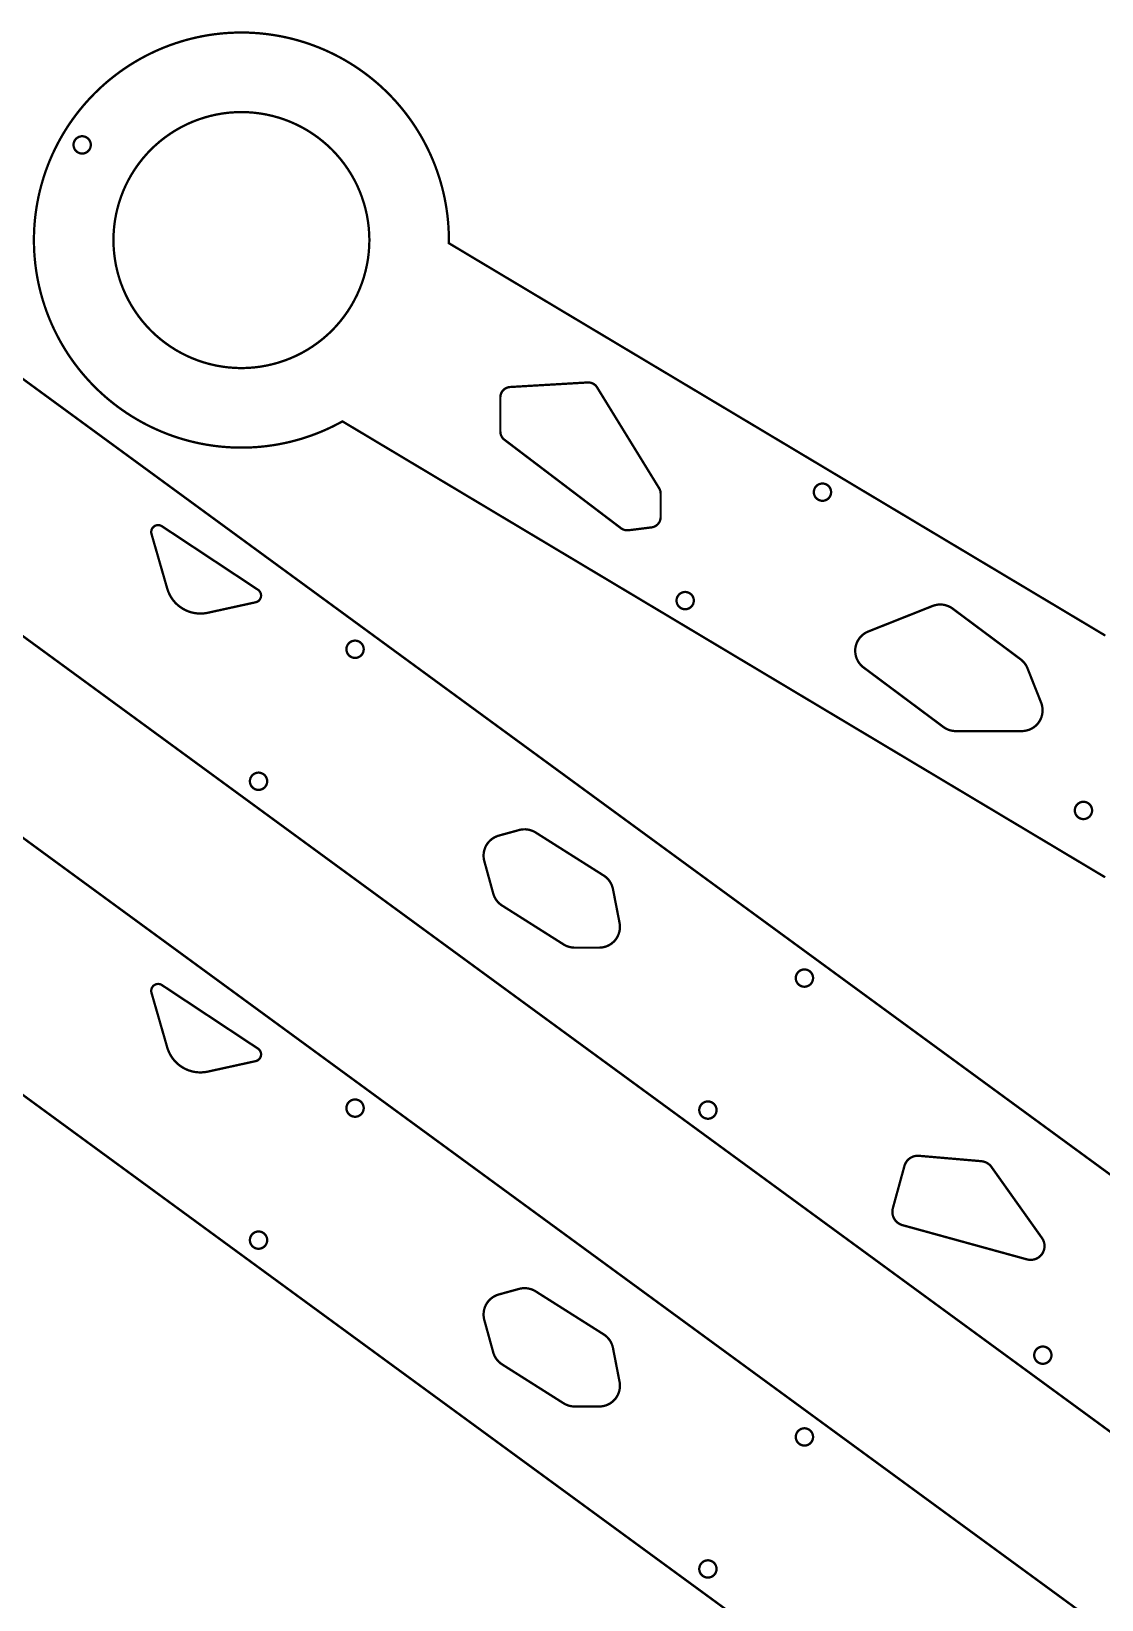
# Model space of a CAD drawing. Extents: x 0 to 521, y 0 to 371.
# Drawn here: x 84.2 to 239, y 144.2 to 370.8 of the extents above; entities that cross this region are included whole.
import ezdxf

# ---------------------------------------------------------------- set-up
doc = ezdxf.new("R2010")
doc.units = 0
doc.layers.get('0').update_dxf_attribs({"linetype": 'CONTINUOUS'})

msp = doc.modelspace()

# ---------------------------------------------------------------- linework, layer by layer
at = {"color": 0, "const_width": 0.3333}
for points in [[(239.46, 248.576), (129.197, 314.463), (129.016, 314.361), (128.466, 314.068), (127.727, 313.696), (126.981, 313.344), (126.226, 313.014), (125.465, 312.706), (124.697, 312.419), (123.923, 312.154), (123.143, 311.91), (122.358, 311.689), (121.568, 311.487), (120.774, 311.31), (119.976, 311.153), (119.174, 311.018), (118.37, 310.904), (117.563, 310.813), (116.754, 310.743), (115.944, 310.696), (115.132, 310.669), (114.32, 310.667), (113.507, 310.685), (112.695, 310.725), (111.883, 310.787), (111.073, 310.872), (110.264, 310.978), (109.458, 311.107), (108.653, 311.258), (107.852, 311.431), (107.054, 311.626), (106.26, 311.844), (105.47, 312.085), (104.686, 312.347), (104.1, 312.557), (103.906, 312.632), (103.712, 312.706), (103.134, 312.938), (102.374, 313.264), (101.625, 313.611), (100.887, 313.976), (100.162, 314.361), (99.4482, 314.765), (98.7475, 315.188), (98.0596, 315.629), (97.385, 316.088), (96.7239, 316.564), (96.0767, 317.057), (95.4435, 317.568), (94.8249, 318.094), (94.2211, 318.639), (93.6325, 319.197), (93.0593, 319.772), (92.5018, 320.362), (91.9603, 320.968), (91.4353, 321.588), (90.9271, 322.222), (90.4358, 322.871), (89.9619, 323.532), (89.5057, 324.207), (89.0674, 324.896), (88.6474, 325.596), (88.2461, 326.31), (87.8636, 327.035), (87.5006, 327.771), (87.1569, 328.519), (86.8333, 329.279), (86.5297, 330.049), (86.3149, 330.633), (86.2468, 330.829), (86.1789, 331.025), (85.9856, 331.617), (85.7468, 332.408), (85.5306, 333.206), (85.3367, 334.006), (85.1653, 334.81), (85.0162, 335.615), (84.8894, 336.424), (84.785, 337.233), (84.7028, 338.046), (84.6426, 338.858), (84.6047, 339.671), (84.5889, 340.485), (84.595, 341.297), (84.6231, 342.108), (84.6732, 342.919), (84.7451, 343.728), (84.839, 344.535), (84.9546, 345.339), (85.0919, 346.139), (85.251, 346.936), (85.4317, 347.729), (85.634, 348.517), (85.8579, 349.3), (86.1033, 350.079), (86.3703, 350.851), (86.6585, 351.617), (86.9682, 352.376), (87.2992, 353.128), (87.6515, 353.872), (88.025, 354.608), (88.4199, 355.335), (88.7293, 355.875), (88.8357, 356.053), (88.9421, 356.232), (89.2712, 356.76), (89.7249, 357.453), (90.196, 358.131), (90.6843, 358.793), (91.1896, 359.44), (91.7113, 360.072), (92.2492, 360.689), (92.8028, 361.29), (93.3717, 361.875), (93.9556, 362.443), (94.554, 362.996), (95.1667, 363.531), (95.7932, 364.047), (96.4331, 364.547), (97.0861, 365.031), (97.7519, 365.496), (98.43, 365.942), (99.12, 366.369), (99.8215, 366.779), (100.534, 367.169), (101.258, 367.54), (101.992, 367.893), (102.736, 368.225), (103.49, 368.537), (104.253, 368.829), (105.025, 369.1), (105.805, 369.351), (106.594, 369.581), (107.391, 369.789), (108.194, 369.976), (109.005, 370.142), (109.618, 370.251), (109.823, 370.285), (110.028, 370.317), (110.644, 370.404), (111.466, 370.503), (112.288, 370.576), (113.11, 370.629), (113.931, 370.658), (114.75, 370.665), (115.569, 370.65), (116.385, 370.611), (117.198, 370.551), (118.009, 370.469), (118.816, 370.365), (119.62, 370.24), (120.419, 370.093), (121.214, 369.925), (122.003, 369.735), (122.787, 369.524), (123.565, 369.29), (124.336, 369.037), (125.101, 368.763), (125.858, 368.468), (126.608, 368.153), (127.349, 367.817), (128.082, 367.46), (128.805, 367.083), (129.519, 366.686), (130.224, 366.269), (130.917, 365.832), (131.6, 365.376), (132.272, 364.9), (132.932, 364.404), (133.58, 363.889), (134.058, 363.49), (134.215, 363.354), (134.372, 363.219), (134.835, 362.803), (135.438, 362.236), (136.024, 361.654), (136.592, 361.058), (137.142, 360.449), (137.674, 359.825), (138.188, 359.188), (138.683, 358.539), (139.16, 357.876), (139.618, 357.203), (140.058, 356.518), (140.478, 355.821), (140.879, 355.115), (141.261, 354.397), (141.622, 353.671), (141.965, 352.935), (142.288, 352.189), (142.589, 351.435), (142.869, 350.674), (143.131, 349.903), (143.371, 349.126), (143.59, 348.342), (143.788, 347.551), (143.964, 346.756), (144.119, 345.953), (144.253, 345.146), (144.364, 344.333), (144.453, 343.517), (144.519, 342.696), (144.564, 341.872), (144.586, 341.044), (144.589, 340.422), (144.585, 340.215), (239.46, 283.524)], [(59.9889, 337.421), (288.561, 170.229)], [(270.424, 146.326), (42.2772, 313.208)], [(59.9889, 271.101), (288.561, 103.908)], [(270.424, 80.006), (42.2772, 246.888)]]:
    msp.add_lwpolyline(points, dxfattribs=at)
at = {"color": 0}
for points in [[(239.46, 248.576), (129.197, 314.463), (129.016, 314.361), (128.466, 314.068), (127.727, 313.696), (126.981, 313.344), (126.226, 313.014), (125.465, 312.706), (124.697, 312.419), (123.923, 312.154), (123.143, 311.91), (122.358, 311.689), (121.568, 311.487), (120.774, 311.31), (119.976, 311.153), (119.174, 311.018), (118.37, 310.904), (117.563, 310.813), (116.754, 310.743), (115.944, 310.696), (115.132, 310.669), (114.32, 310.667), (113.507, 310.685), (112.695, 310.725), (111.883, 310.787), (111.073, 310.872), (110.264, 310.978), (109.458, 311.107), (108.653, 311.258), (107.852, 311.431), (107.054, 311.626), (106.26, 311.844), (105.47, 312.085), (104.686, 312.347), (104.1, 312.557), (103.906, 312.632), (103.712, 312.706), (103.134, 312.938), (102.374, 313.264), (101.625, 313.611), (100.887, 313.976), (100.162, 314.361), (99.4482, 314.765), (98.7475, 315.188), (98.0596, 315.629), (97.385, 316.088), (96.7239, 316.564), (96.0767, 317.057), (95.4435, 317.568), (94.8249, 318.094), (94.2211, 318.639), (93.6325, 319.197), (93.0593, 319.772), (92.5018, 320.362), (91.9603, 320.968), (91.4353, 321.588), (90.9271, 322.222), (90.4358, 322.871), (89.9619, 323.532), (89.5057, 324.207), (89.0674, 324.896), (88.6474, 325.596), (88.2461, 326.31), (87.8636, 327.035), (87.5006, 327.771), (87.1569, 328.519), (86.8333, 329.279), (86.5297, 330.049), (86.3149, 330.633), (86.2468, 330.829), (86.1789, 331.025), (85.9856, 331.617), (85.7468, 332.408), (85.5306, 333.206), (85.3367, 334.006), (85.1653, 334.81), (85.0162, 335.615), (84.8894, 336.424), (84.785, 337.233), (84.7028, 338.046), (84.6426, 338.858), (84.6047, 339.671), (84.5889, 340.485), (84.595, 341.297), (84.6231, 342.108), (84.6732, 342.919), (84.7451, 343.728), (84.839, 344.535), (84.9546, 345.339), (85.0919, 346.139), (85.251, 346.936), (85.4317, 347.729), (85.634, 348.517), (85.8579, 349.3), (86.1033, 350.079), (86.3703, 350.851), (86.6585, 351.617), (86.9682, 352.376), (87.2992, 353.128), (87.6515, 353.872), (88.025, 354.608), (88.4199, 355.335), (88.7293, 355.875), (88.8357, 356.053), (88.9421, 356.232), (89.2712, 356.76), (89.7249, 357.453), (90.196, 358.131), (90.6843, 358.793), (91.1896, 359.44), (91.7113, 360.072), (92.2492, 360.689), (92.8028, 361.29), (93.3717, 361.875), (93.9556, 362.443), (94.554, 362.996), (95.1667, 363.531), (95.7932, 364.047), (96.4331, 364.547), (97.0861, 365.031), (97.7519, 365.496), (98.43, 365.942), (99.12, 366.369), (99.8215, 366.779), (100.534, 367.169), (101.258, 367.54), (101.992, 367.893), (102.736, 368.225), (103.49, 368.537), (104.253, 368.829), (105.025, 369.1), (105.805, 369.351), (106.594, 369.581), (107.391, 369.789), (108.194, 369.976), (109.005, 370.142), (109.618, 370.251), (109.823, 370.285), (110.028, 370.317), (110.644, 370.404), (111.466, 370.503), (112.288, 370.576), (113.11, 370.629), (113.931, 370.658), (114.75, 370.665), (115.569, 370.65), (116.385, 370.611), (117.198, 370.551), (118.009, 370.469), (118.816, 370.365), (119.62, 370.24), (120.419, 370.093), (121.214, 369.925), (122.003, 369.735), (122.787, 369.524), (123.565, 369.29), (124.336, 369.037), (125.101, 368.763), (125.858, 368.468), (126.608, 368.153), (127.349, 367.817), (128.082, 367.46), (128.805, 367.083), (129.519, 366.686), (130.224, 366.269), (130.917, 365.832), (131.6, 365.376), (132.272, 364.9), (132.932, 364.404), (133.58, 363.889), (134.058, 363.49), (134.215, 363.354), (134.372, 363.219), (134.835, 362.803), (135.438, 362.236), (136.024, 361.654), (136.592, 361.058), (137.142, 360.449), (137.674, 359.825), (138.188, 359.188), (138.683, 358.539), (139.16, 357.876), (139.618, 357.203), (140.058, 356.518), (140.478, 355.821), (140.879, 355.115), (141.261, 354.397), (141.622, 353.671), (141.965, 352.935), (142.288, 352.189), (142.589, 351.435), (142.869, 350.674), (143.131, 349.903), (143.371, 349.126), (143.59, 348.342), (143.788, 347.551), (143.964, 346.756), (144.119, 345.953), (144.253, 345.146), (144.364, 344.333), (144.453, 343.517), (144.519, 342.696), (144.564, 341.872), (144.586, 341.044), (144.589, 340.422), (144.585, 340.215), (239.46, 283.524)], [(59.9889, 337.421), (288.561, 170.229)], [(270.424, 146.326), (42.2772, 313.208)], [(59.9889, 271.101), (288.561, 103.908)], [(270.424, 80.006), (42.2772, 246.888)]]:
    msp.add_lwpolyline(points, dxfattribs=at)
at = {"color": 0, "const_width": 0.3333}
for points in [[(114.588, 359.165), (114.818, 359.165), (115.506, 359.143), (116.417, 359.075), (117.32, 358.963), (118.215, 358.807), (119.098, 358.607), (119.969, 358.365), (120.826, 358.082), (121.668, 357.757), (122.493, 357.392), (123.3, 356.986), (124.087, 356.54), (124.852, 356.057), (125.595, 355.535), (126.313, 354.975), (127.005, 354.379), (127.508, 353.908), (127.67, 353.747), (127.832, 353.585), (128.303, 353.082), (128.899, 352.39), (129.458, 351.672), (129.98, 350.929), (130.464, 350.164), (130.909, 349.376), (131.315, 348.569), (131.68, 347.744), (132.005, 346.903), (132.289, 346.046), (132.531, 345.175), (132.73, 344.292), (132.886, 343.397), (132.998, 342.493), (133.066, 341.582), (133.088, 340.894), (133.088, 340.665), (133.088, 340.436), (133.066, 339.747), (132.998, 338.836), (132.886, 337.933), (132.73, 337.039), (132.531, 336.156), (132.289, 335.285), (132.005, 334.428), (131.68, 333.586), (131.315, 332.761), (130.909, 331.954), (130.464, 331.167), (129.98, 330.401), (129.458, 329.658), (128.899, 328.94), (128.303, 328.249), (127.832, 327.746), (127.67, 327.583), (127.508, 327.421), (127.005, 326.951), (126.313, 326.354), (125.595, 325.796), (124.852, 325.274), (124.087, 324.789), (123.3, 324.344), (122.493, 323.939), (121.668, 323.574), (120.826, 323.249), (119.969, 322.965), (119.098, 322.724), (118.215, 322.524), (117.32, 322.368), (116.417, 322.256), (115.506, 322.188), (114.818, 322.165), (114.588, 322.165), (114.359, 322.165), (113.671, 322.188), (112.76, 322.256), (111.857, 322.368), (110.962, 322.524), (110.079, 322.724), (109.208, 322.965), (108.351, 323.249), (107.509, 323.574), (106.684, 323.939), (105.877, 324.344), (105.09, 324.789), (104.325, 325.274), (103.582, 325.796), (102.864, 326.354), (102.172, 326.951), (101.669, 327.421), (101.507, 327.583), (101.345, 327.746), (100.874, 328.249), (100.278, 328.94), (99.7186, 329.658), (99.1967, 330.401), (98.7128, 331.167), (98.2679, 331.954), (97.8622, 332.761), (97.4967, 333.586), (97.1717, 334.428), (96.8881, 335.285), (96.6464, 336.156), (96.4472, 337.039), (96.2911, 337.933), (96.1789, 338.836), (96.1111, 339.747), (96.0885, 340.436), (96.0885, 340.665), (96.0885, 340.894), (96.1111, 341.582), (96.1789, 342.493), (96.2911, 343.397), (96.4472, 344.292), (96.6464, 345.175), (96.8881, 346.046), (97.1717, 346.903), (97.4967, 347.744), (97.8622, 348.569), (98.2679, 349.376), (98.7128, 350.164), (99.1967, 350.929), (99.7186, 351.672), (100.278, 352.39), (100.874, 353.082), (101.345, 353.585), (101.507, 353.747), (101.669, 353.908), (102.172, 354.379), (102.864, 354.975), (103.582, 355.535), (104.325, 356.057), (105.09, 356.54), (105.877, 356.986), (106.684, 357.392), (107.509, 357.757), (108.351, 358.082), (109.208, 358.365), (110.079, 358.607), (110.962, 358.807), (111.857, 358.963), (112.76, 359.075), (113.671, 359.143), (114.359, 359.165), (114.588, 359.165)], [(91.5656, 355.672), (91.6285, 355.672), (91.8175, 355.647), (92.0521, 355.574), (92.2644, 355.458), (92.4494, 355.306), (92.6019, 355.121), (92.7172, 354.908), (92.7901, 354.674), (92.8156, 354.485), (92.8156, 354.422), (92.8156, 354.36), (92.7901, 354.171), (92.7172, 353.936), (92.6019, 353.724), (92.4494, 353.539), (92.2644, 353.386), (92.0521, 353.271), (91.8175, 353.197), (91.6285, 353.172), (91.5656, 353.172), (91.5025, 353.172), (91.3136, 353.197), (91.0789, 353.271), (90.8665, 353.386), (90.6815, 353.539), (90.529, 353.724), (90.4138, 353.936), (90.3408, 354.171), (90.3154, 354.36), (90.3154, 354.422), (90.3154, 354.485), (90.3408, 354.674), (90.4138, 354.908), (90.529, 355.121), (90.6815, 355.306), (90.8665, 355.458), (91.0789, 355.574), (91.3136, 355.647), (91.5025, 355.672), (91.5656, 355.672)], [(175.21, 304.017), (175.21, 304.068), (175.196, 304.224), (175.153, 304.425), (175.083, 304.619), (175.014, 304.76), (174.987, 304.803), (166.015, 319.375), (165.987, 319.418), (165.896, 319.542), (165.757, 319.689), (165.601, 319.815), (165.431, 319.918), (165.247, 319.999), (165.054, 320.054), (164.854, 320.083), (164.7, 320.089), (164.65, 320.086), (153.442, 319.428), (153.406, 319.426), (153.296, 319.412), (153.153, 319.383), (153.017, 319.34), (152.886, 319.286), (152.763, 319.219), (152.646, 319.143), (152.538, 319.056), (152.439, 318.96), (152.347, 318.854), (152.268, 318.742), (152.197, 318.621), (152.139, 318.493), (152.092, 318.36), (152.058, 318.221), (152.036, 318.078), (152.029, 317.967), (152.029, 317.931), (152.029, 312.999), (152.029, 312.956), (152.04, 312.825), (152.069, 312.654), (152.119, 312.49), (152.186, 312.332), (152.271, 312.183), (152.372, 312.044), (152.49, 311.918), (152.587, 311.831), (152.624, 311.804), (169.472, 299.018), (169.531, 298.975), (169.721, 298.867), (169.99, 298.765), (170.274, 298.717), (170.493, 298.717), (170.565, 298.725), (173.896, 299.14), (173.964, 299.149), (174.168, 299.2), (174.418, 299.306), (174.642, 299.453), (174.835, 299.636), (174.992, 299.85), (175.11, 300.09), (175.183, 300.351), (175.21, 300.56), (175.21, 300.629), (175.21, 304.017)], [(198.606, 305.482), (198.668, 305.482), (198.857, 305.456), (199.092, 305.383), (199.304, 305.268), (199.489, 305.115), (199.642, 304.931), (199.757, 304.718), (199.829, 304.483), (199.856, 304.294), (199.856, 304.232), (199.856, 304.168), (199.829, 303.979), (199.757, 303.744), (199.642, 303.532), (199.489, 303.347), (199.304, 303.194), (199.092, 303.079), (198.857, 303.007), (198.668, 302.982), (198.606, 302.982), (198.542, 302.982), (198.353, 303.007), (198.118, 303.079), (197.907, 303.194), (197.721, 303.347), (197.568, 303.532), (197.453, 303.744), (197.381, 303.979), (197.356, 304.168), (197.356, 304.232), (197.356, 304.294), (197.381, 304.483), (197.453, 304.718), (197.568, 304.931), (197.721, 305.115), (197.907, 305.268), (198.118, 305.383), (198.353, 305.456), (198.542, 305.482), (198.606, 305.482)], [(103.863, 290.299), (103.896, 290.182), (104.02, 289.836), (104.219, 289.399), (104.455, 288.987), (104.726, 288.604), (105.03, 288.251), (105.363, 287.929), (105.723, 287.642), (106.108, 287.388), (106.514, 287.169), (106.939, 286.99), (107.381, 286.85), (107.836, 286.751), (108.301, 286.696), (108.775, 286.683), (109.255, 286.717), (109.618, 286.772), (109.737, 286.799), (116.646, 288.313), (116.683, 288.321), (116.789, 288.356), (116.922, 288.417), (117.043, 288.497), (117.15, 288.593), (117.243, 288.704), (117.319, 288.828), (117.377, 288.963), (117.409, 289.069), (117.415, 289.106), (117.422, 289.143), (117.432, 289.254), (117.426, 289.4), (117.4, 289.543), (117.353, 289.679), (117.287, 289.808), (117.203, 289.926), (117.102, 290.032), (117.015, 290.103), (116.984, 290.124), (103.101, 299.304), (103.069, 299.325), (102.965, 299.379), (102.822, 299.432), (102.674, 299.463), (102.525, 299.469), (102.375, 299.454), (102.229, 299.418), (102.089, 299.358), (101.988, 299.299), (101.957, 299.276), (101.926, 299.253), (101.84, 299.175), (101.741, 299.058), (101.662, 298.931), (101.603, 298.793), (101.565, 298.647), (101.55, 298.497), (101.557, 298.346), (101.578, 298.231), (101.588, 298.193), (103.863, 290.299)], [(178.753, 289.804), (178.817, 289.804), (179.006, 289.779), (179.24, 289.707), (179.453, 289.592), (179.638, 289.439), (179.79, 289.254), (179.906, 289.042), (179.978, 288.807), (180.003, 288.618), (180.003, 288.554), (180.003, 288.492), (179.978, 288.303), (179.906, 288.068), (179.79, 287.856), (179.638, 287.671), (179.453, 287.518), (179.24, 287.403), (179.006, 287.331), (178.817, 287.304), (178.753, 287.304), (178.69, 287.304), (178.501, 287.331), (178.267, 287.403), (178.054, 287.518), (177.869, 287.671), (177.717, 287.856), (177.601, 288.068), (177.529, 288.303), (177.503, 288.492), (177.503, 288.554), (177.503, 288.618), (177.529, 288.807), (177.601, 289.042), (177.717, 289.254), (177.869, 289.439), (178.054, 289.592), (178.267, 289.707), (178.501, 289.779), (178.69, 289.804), (178.753, 289.804)], [(217.429, 287.397), (217.351, 287.456), (217.104, 287.608), (216.76, 287.774), (216.4, 287.893), (216.029, 287.967), (215.651, 287.992), (215.272, 287.971), (214.897, 287.9), (214.618, 287.817), (214.529, 287.781), (205.231, 284.09), (205.136, 284.053), (204.865, 283.917), (204.532, 283.699), (204.232, 283.44), (203.971, 283.146), (203.75, 282.821), (203.572, 282.468), (203.442, 282.09), (203.375, 281.794), (203.362, 281.694), (203.349, 281.594), (203.336, 281.292), (203.364, 280.894), (203.443, 280.507), (203.572, 280.135), (203.749, 279.783), (203.971, 279.457), (204.236, 279.16), (204.462, 278.957), (204.543, 278.897), (216.086, 270.292), (216.135, 270.256), (216.285, 270.156), (216.494, 270.036), (216.711, 269.935), (216.935, 269.85), (217.164, 269.783), (217.399, 269.736), (217.638, 269.707), (217.818, 269.697), (217.879, 269.697), (227.432, 269.697), (227.524, 269.697), (227.801, 269.721), (228.16, 269.787), (228.507, 269.897), (228.836, 270.046), (229.144, 270.235), (229.431, 270.46), (229.688, 270.719), (229.861, 270.936), (229.914, 271.013), (229.965, 271.089), (230.103, 271.331), (230.249, 271.665), (230.353, 272.014), (230.414, 272.369), (230.432, 272.732), (230.406, 273.093), (230.335, 273.453), (230.254, 273.718), (230.221, 273.804), (228.247, 278.776), (228.208, 278.872), (228.068, 279.15), (227.839, 279.494), (227.567, 279.804), (227.335, 280.013), (227.251, 280.075), (217.429, 287.397)], [(131.023, 280.272), (130.96, 280.272), (130.771, 280.297), (130.537, 280.371), (130.324, 280.486), (130.139, 280.639), (129.987, 280.824), (129.871, 281.036), (129.798, 281.271), (129.773, 281.46), (129.773, 281.522), (129.773, 281.586), (129.798, 281.775), (129.871, 282.008), (129.987, 282.221), (130.139, 282.407), (130.324, 282.558), (130.537, 282.674), (130.771, 282.747), (130.96, 282.772), (131.023, 282.772), (131.086, 282.772), (131.275, 282.747), (131.51, 282.674), (131.722, 282.558), (131.907, 282.407), (132.06, 282.221), (132.175, 282.008), (132.248, 281.775), (132.273, 281.586), (132.273, 281.522), (132.273, 281.46), (132.248, 281.271), (132.175, 281.036), (132.06, 280.824), (131.907, 280.639), (131.722, 280.486), (131.51, 280.371), (131.275, 280.297), (131.086, 280.272), (131.023, 280.272)], [(117.066, 261.192), (117.003, 261.192), (116.814, 261.218), (116.58, 261.29), (116.368, 261.406), (116.182, 261.558), (116.03, 261.743), (115.915, 261.956), (115.842, 262.19), (115.816, 262.379), (115.816, 262.442), (115.816, 262.506), (115.842, 262.694), (115.915, 262.929), (116.03, 263.14), (116.182, 263.326), (116.368, 263.479), (116.58, 263.594), (116.814, 263.667), (117.003, 263.692), (117.066, 263.692), (117.129, 263.692), (117.318, 263.667), (117.553, 263.594), (117.765, 263.479), (117.95, 263.326), (118.103, 263.14), (118.218, 262.929), (118.291, 262.694), (118.316, 262.506), (118.316, 262.442), (118.316, 262.379), (118.291, 262.19), (118.218, 261.956), (118.103, 261.743), (117.95, 261.558), (117.765, 261.406), (117.553, 261.29), (117.318, 261.218), (117.129, 261.192), (117.066, 261.192)], [(236.34, 259.478), (236.403, 259.478), (236.592, 259.453), (236.826, 259.379), (237.039, 259.264), (237.224, 259.112), (237.376, 258.926), (237.492, 258.714), (237.564, 258.481), (237.59, 258.29), (237.59, 258.228), (237.59, 258.165), (237.564, 257.976), (237.492, 257.742), (237.376, 257.529), (237.224, 257.344), (237.039, 257.192), (236.826, 257.076), (236.592, 257.003), (236.403, 256.978), (236.34, 256.978), (236.276, 256.978), (236.088, 257.003), (235.853, 257.076), (235.642, 257.192), (235.456, 257.344), (235.303, 257.529), (235.188, 257.742), (235.115, 257.976), (235.09, 258.165), (235.09, 258.228), (235.09, 258.29), (235.115, 258.481), (235.188, 258.714), (235.303, 258.926), (235.456, 259.112), (235.642, 259.264), (235.853, 259.379), (236.088, 259.453), (236.276, 259.478), (236.34, 259.478)], [(151.807, 254.588), (151.736, 254.568), (151.525, 254.494), (151.256, 254.375), (151, 254.231), (150.761, 254.063), (150.539, 253.871), (150.336, 253.66), (150.154, 253.428), (150.032, 253.242), (149.994, 253.176), (149.958, 253.112), (149.861, 252.911), (149.756, 252.638), (149.676, 252.354), (149.626, 252.065), (149.604, 251.774), (149.611, 251.481), (149.646, 251.188), (149.692, 250.969), (149.711, 250.899), (151, 246.217), (151.018, 246.15), (151.086, 245.953), (151.196, 245.697), (151.328, 245.456), (151.482, 245.228), (151.656, 245.014), (151.849, 244.817), (152.061, 244.638), (152.231, 244.515), (152.289, 244.478), (161.176, 238.86), (161.267, 238.803), (161.55, 238.658), (161.946, 238.514), (162.357, 238.425), (162.675, 238.394), (162.781, 238.394), (166.321, 238.394), (166.404, 238.394), (166.654, 238.414), (166.981, 238.468), (167.297, 238.558), (167.601, 238.682), (167.89, 238.838), (168.16, 239.025), (168.41, 239.242), (168.583, 239.424), (168.636, 239.487), (168.689, 239.551), (168.835, 239.757), (168.999, 240.043), (169.131, 240.344), (169.229, 240.658), (169.292, 240.979), (169.319, 241.307), (169.311, 241.639), (169.282, 241.888), (169.265, 241.969), (168.313, 246.858), (168.297, 246.933), (168.237, 247.157), (168.133, 247.444), (168.003, 247.718), (167.844, 247.978), (167.66, 248.219), (167.453, 248.442), (167.222, 248.642), (167.036, 248.779), (166.971, 248.819), (157.136, 255.037), (157.069, 255.079), (156.861, 255.192), (156.574, 255.315), (156.278, 255.407), (155.974, 255.468), (155.665, 255.499), (155.354, 255.496), (155.044, 255.461), (154.813, 255.414), (154.736, 255.393), (151.807, 254.588)], [(195.997, 232.747), (195.933, 232.747), (195.744, 232.772), (195.51, 232.844), (195.297, 232.96), (195.112, 233.112), (194.96, 233.297), (194.844, 233.51), (194.772, 233.744), (194.747, 233.933), (194.747, 233.997), (194.747, 234.06), (194.772, 234.249), (194.844, 234.483), (194.96, 234.696), (195.112, 234.881), (195.297, 235.033), (195.51, 235.149), (195.744, 235.221), (195.933, 235.247), (195.997, 235.247), (196.06, 235.247), (196.249, 235.221), (196.483, 235.149), (196.696, 235.033), (196.881, 234.881), (197.033, 234.696), (197.149, 234.483), (197.221, 234.249), (197.247, 234.06), (197.247, 233.997), (197.247, 233.933), (197.221, 233.744), (197.149, 233.51), (197.033, 233.297), (196.881, 233.112), (196.696, 232.96), (196.483, 232.844), (196.249, 232.772), (196.06, 232.747), (195.997, 232.747)], [(103.863, 223.978), (103.896, 223.861), (104.02, 223.515), (104.219, 223.078), (104.455, 222.667), (104.726, 222.283), (105.03, 221.931), (105.363, 221.608), (105.723, 221.321), (106.108, 221.067), (106.514, 220.85), (106.939, 220.669), (107.381, 220.529), (107.836, 220.431), (108.301, 220.375), (108.775, 220.362), (109.255, 220.397), (109.618, 220.451), (109.737, 220.478), (116.646, 221.992), (116.683, 222), (116.789, 222.035), (116.922, 222.096), (117.043, 222.176), (117.15, 222.272), (117.243, 222.383), (117.319, 222.507), (117.377, 222.642), (117.409, 222.749), (117.415, 222.785), (117.422, 222.822), (117.432, 222.933), (117.426, 223.079), (117.4, 223.222), (117.353, 223.36), (117.287, 223.487), (117.203, 223.606), (117.102, 223.711), (117.015, 223.782), (116.984, 223.803), (103.101, 232.983), (103.069, 233.004), (102.965, 233.058), (102.822, 233.111), (102.674, 233.142), (102.525, 233.149), (102.375, 233.135), (102.229, 233.097), (102.089, 233.037), (101.988, 232.978), (101.957, 232.956), (101.926, 232.932), (101.84, 232.854), (101.741, 232.737), (101.662, 232.61), (101.603, 232.472), (101.565, 232.326), (101.55, 232.176), (101.557, 232.025), (101.578, 231.91), (101.588, 231.872), (103.863, 223.978)], [(131.023, 213.951), (130.96, 213.951), (130.771, 213.978), (130.537, 214.05), (130.324, 214.165), (130.139, 214.318), (129.987, 214.503), (129.871, 214.715), (129.798, 214.95), (129.773, 215.139), (129.773, 215.201), (129.773, 215.265), (129.798, 215.454), (129.871, 215.689), (129.987, 215.901), (130.139, 216.086), (130.324, 216.239), (130.537, 216.354), (130.771, 216.426), (130.96, 216.451), (131.023, 216.451), (131.086, 216.451), (131.275, 216.426), (131.51, 216.354), (131.722, 216.239), (131.907, 216.086), (132.06, 215.901), (132.175, 215.689), (132.248, 215.454), (132.273, 215.265), (132.273, 215.201), (132.273, 215.139), (132.248, 214.95), (132.175, 214.715), (132.06, 214.503), (131.907, 214.318), (131.722, 214.165), (131.51, 214.05), (131.275, 213.978), (131.086, 213.951), (131.023, 213.951)], [(182.04, 213.667), (181.976, 213.667), (181.788, 213.692), (181.553, 213.764), (181.342, 213.879), (181.156, 214.032), (181.003, 214.217), (180.888, 214.429), (180.815, 214.664), (180.79, 214.853), (180.79, 214.917), (180.79, 214.979), (180.815, 215.168), (180.888, 215.403), (181.003, 215.615), (181.156, 215.8), (181.342, 215.953), (181.553, 216.068), (181.788, 216.14), (181.976, 216.167), (182.04, 216.167), (182.103, 216.167), (182.292, 216.14), (182.526, 216.068), (182.739, 215.953), (182.924, 215.8), (183.076, 215.615), (183.192, 215.403), (183.264, 215.168), (183.29, 214.979), (183.29, 214.917), (183.29, 214.853), (183.264, 214.664), (183.192, 214.429), (183.076, 214.217), (182.924, 214.032), (182.739, 213.879), (182.526, 213.764), (182.292, 213.692), (182.103, 213.667), (182.04, 213.667)], [(223.04, 206.697), (223.008, 206.742), (222.904, 206.868), (222.751, 207.022), (222.583, 207.158), (222.403, 207.275), (222.211, 207.371), (222.01, 207.446), (221.799, 207.5), (221.636, 207.526), (221.582, 207.531), (212.558, 208.308), (212.514, 208.311), (212.379, 208.315), (212.203, 208.307), (212.031, 208.283), (211.861, 208.244), (211.697, 208.193), (211.539, 208.126), (211.388, 208.047), (211.244, 207.957), (211.108, 207.853), (210.982, 207.739), (210.865, 207.614), (210.76, 207.478), (210.665, 207.333), (210.583, 207.179), (210.514, 207.015), (210.471, 206.889), (210.458, 206.846), (208.782, 200.743), (208.768, 200.693), (208.737, 200.543), (208.714, 200.343), (208.711, 200.146), (208.726, 199.95), (208.761, 199.76), (208.815, 199.574), (208.885, 199.394), (208.972, 199.224), (209.075, 199.061), (209.193, 198.91), (209.325, 198.769), (209.471, 198.642), (209.631, 198.529), (209.803, 198.431), (209.986, 198.349), (210.131, 198.297), (210.181, 198.285), (228.183, 193.336), (228.26, 193.315), (228.492, 193.278), (228.799, 193.267), (229.1, 193.303), (229.392, 193.383), (229.668, 193.507), (229.924, 193.672), (230.154, 193.876), (230.308, 194.054), (230.353, 194.118), (230.397, 194.182), (230.511, 194.389), (230.625, 194.674), (230.692, 194.971), (230.714, 195.272), (230.69, 195.574), (230.621, 195.871), (230.504, 196.156), (230.389, 196.36), (230.344, 196.424), (223.04, 206.697)], [(117.066, 194.871), (117.003, 194.871), (116.814, 194.897), (116.58, 194.969), (116.368, 195.085), (116.182, 195.237), (116.03, 195.422), (115.915, 195.635), (115.842, 195.869), (115.816, 196.058), (115.816, 196.121), (115.816, 196.185), (115.842, 196.374), (115.915, 196.608), (116.03, 196.821), (116.182, 197.006), (116.368, 197.158), (116.58, 197.274), (116.814, 197.346), (117.003, 197.371), (117.066, 197.371), (117.129, 197.371), (117.318, 197.346), (117.553, 197.274), (117.765, 197.158), (117.95, 197.006), (118.103, 196.821), (118.218, 196.608), (118.291, 196.374), (118.316, 196.185), (118.316, 196.121), (118.316, 196.058), (118.291, 195.869), (118.218, 195.635), (118.103, 195.422), (117.95, 195.237), (117.765, 195.085), (117.553, 194.969), (117.318, 194.897), (117.129, 194.871), (117.066, 194.871)], [(151.807, 188.267), (151.736, 188.247), (151.525, 188.174), (151.256, 188.054), (151, 187.91), (150.761, 187.742), (150.539, 187.55), (150.336, 187.339), (150.154, 187.107), (150.032, 186.921), (149.994, 186.856), (149.958, 186.792), (149.861, 186.592), (149.756, 186.317), (149.676, 186.033), (149.626, 185.746), (149.604, 185.453), (149.611, 185.16), (149.646, 184.868), (149.692, 184.649), (149.711, 184.578), (151, 179.897), (151.018, 179.829), (151.086, 179.632), (151.196, 179.378), (151.328, 179.135), (151.482, 178.907), (151.656, 178.693), (151.849, 178.496), (152.061, 178.317), (152.231, 178.194), (152.289, 178.157), (161.176, 172.539), (161.267, 172.482), (161.55, 172.337), (161.946, 172.193), (162.357, 172.104), (162.675, 172.074), (162.781, 172.074), (166.321, 172.074), (166.404, 172.074), (166.654, 172.093), (166.981, 172.147), (167.297, 172.237), (167.601, 172.361), (167.89, 172.517), (168.16, 172.704), (168.41, 172.921), (168.583, 173.103), (168.636, 173.167), (168.689, 173.231), (168.835, 173.436), (168.999, 173.722), (169.131, 174.024), (169.229, 174.337), (169.292, 174.658), (169.319, 174.987), (169.311, 175.318), (169.282, 175.567), (169.265, 175.649), (168.313, 180.538), (168.297, 180.612), (168.237, 180.836), (168.133, 181.124), (168.003, 181.399), (167.844, 181.657), (167.66, 181.899), (167.453, 182.121), (167.222, 182.321), (167.036, 182.458), (166.971, 182.499), (157.136, 188.717), (157.069, 188.758), (156.861, 188.871), (156.574, 188.994), (156.278, 189.086), (155.974, 189.147), (155.665, 189.178), (155.354, 189.175), (155.044, 189.14), (154.813, 189.094), (154.736, 189.072), (151.807, 188.267)], [(230.468, 178.243), (230.404, 178.243), (230.215, 178.268), (229.981, 178.342), (229.768, 178.457), (229.583, 178.61), (229.431, 178.794), (229.315, 179.007), (229.243, 179.242), (229.218, 179.431), (229.218, 179.493), (229.218, 179.556), (229.243, 179.744), (229.315, 179.979), (229.431, 180.192), (229.583, 180.376), (229.768, 180.529), (229.981, 180.644), (230.215, 180.718), (230.404, 180.743), (230.468, 180.743), (230.531, 180.743), (230.719, 180.718), (230.954, 180.644), (231.167, 180.529), (231.351, 180.376), (231.504, 180.192), (231.619, 179.979), (231.692, 179.744), (231.718, 179.556), (231.718, 179.493), (231.718, 179.431), (231.692, 179.242), (231.619, 179.007), (231.504, 178.794), (231.351, 178.61), (231.167, 178.457), (230.954, 178.342), (230.719, 178.268), (230.531, 178.243), (230.468, 178.243)], [(195.997, 166.426), (195.933, 166.426), (195.744, 166.451), (195.51, 166.524), (195.297, 166.639), (195.112, 166.792), (194.96, 166.976), (194.844, 167.189), (194.772, 167.424), (194.747, 167.612), (194.747, 167.676), (194.747, 167.739), (194.772, 167.928), (194.844, 168.163), (194.96, 168.375), (195.112, 168.56), (195.297, 168.712), (195.51, 168.828), (195.744, 168.9), (195.933, 168.926), (195.997, 168.926), (196.06, 168.926), (196.249, 168.9), (196.483, 168.828), (196.696, 168.712), (196.881, 168.56), (197.033, 168.375), (197.149, 168.163), (197.221, 167.928), (197.247, 167.739), (197.247, 167.676), (197.247, 167.612), (197.221, 167.424), (197.149, 167.189), (197.033, 166.976), (196.881, 166.792), (196.696, 166.639), (196.483, 166.524), (196.249, 166.451), (196.06, 166.426), (195.997, 166.426)], [(182.04, 147.346), (181.976, 147.346), (181.788, 147.371), (181.553, 147.443), (181.342, 147.558), (181.156, 147.711), (181.003, 147.897), (180.888, 148.108), (180.815, 148.343), (180.79, 148.532), (180.79, 148.596), (180.79, 148.658), (180.815, 148.847), (180.888, 149.082), (181.003, 149.294), (181.156, 149.479), (181.342, 149.632), (181.553, 149.747), (181.788, 149.819), (181.976, 149.846), (182.04, 149.846), (182.103, 149.846), (182.292, 149.819), (182.526, 149.747), (182.739, 149.632), (182.924, 149.479), (183.076, 149.294), (183.192, 149.082), (183.264, 148.847), (183.29, 148.658), (183.29, 148.596), (183.29, 148.532), (183.264, 148.343), (183.192, 148.108), (183.076, 147.897), (182.924, 147.711), (182.739, 147.558), (182.526, 147.443), (182.292, 147.371), (182.103, 147.346), (182.04, 147.346)]]:
    msp.add_lwpolyline(points, close=True, dxfattribs=at)
at = {"color": 0}
for points in [[(114.588, 359.165), (114.818, 359.165), (115.506, 359.143), (116.417, 359.075), (117.32, 358.963), (118.215, 358.807), (119.098, 358.607), (119.969, 358.365), (120.826, 358.082), (121.668, 357.757), (122.493, 357.392), (123.3, 356.986), (124.087, 356.54), (124.852, 356.057), (125.595, 355.535), (126.313, 354.975), (127.005, 354.379), (127.508, 353.908), (127.67, 353.747), (127.832, 353.585), (128.303, 353.082), (128.899, 352.39), (129.458, 351.672), (129.98, 350.929), (130.464, 350.164), (130.909, 349.376), (131.315, 348.569), (131.68, 347.744), (132.005, 346.903), (132.289, 346.046), (132.531, 345.175), (132.73, 344.292), (132.886, 343.397), (132.998, 342.493), (133.066, 341.582), (133.088, 340.894), (133.088, 340.665), (133.088, 340.436), (133.066, 339.747), (132.998, 338.836), (132.886, 337.933), (132.73, 337.039), (132.531, 336.156), (132.289, 335.285), (132.005, 334.428), (131.68, 333.586), (131.315, 332.761), (130.909, 331.954), (130.464, 331.167), (129.98, 330.401), (129.458, 329.658), (128.899, 328.94), (128.303, 328.249), (127.832, 327.746), (127.67, 327.583), (127.508, 327.421), (127.005, 326.951), (126.313, 326.354), (125.595, 325.796), (124.852, 325.274), (124.087, 324.789), (123.3, 324.344), (122.493, 323.939), (121.668, 323.574), (120.826, 323.249), (119.969, 322.965), (119.098, 322.724), (118.215, 322.524), (117.32, 322.368), (116.417, 322.256), (115.506, 322.188), (114.818, 322.165), (114.588, 322.165), (114.359, 322.165), (113.671, 322.188), (112.76, 322.256), (111.857, 322.368), (110.962, 322.524), (110.079, 322.724), (109.208, 322.965), (108.351, 323.249), (107.509, 323.574), (106.684, 323.939), (105.877, 324.344), (105.09, 324.789), (104.325, 325.274), (103.582, 325.796), (102.864, 326.354), (102.172, 326.951), (101.669, 327.421), (101.507, 327.583), (101.345, 327.746), (100.874, 328.249), (100.278, 328.94), (99.7186, 329.658), (99.1967, 330.401), (98.7128, 331.167), (98.2679, 331.954), (97.8622, 332.761), (97.4967, 333.586), (97.1717, 334.428), (96.8881, 335.285), (96.6464, 336.156), (96.4472, 337.039), (96.2911, 337.933), (96.1789, 338.836), (96.1111, 339.747), (96.0885, 340.436), (96.0885, 340.665), (96.0885, 340.894), (96.1111, 341.582), (96.1789, 342.493), (96.2911, 343.397), (96.4472, 344.292), (96.6464, 345.175), (96.8881, 346.046), (97.1717, 346.903), (97.4967, 347.744), (97.8622, 348.569), (98.2679, 349.376), (98.7128, 350.164), (99.1967, 350.929), (99.7186, 351.672), (100.278, 352.39), (100.874, 353.082), (101.345, 353.585), (101.507, 353.747), (101.669, 353.908), (102.172, 354.379), (102.864, 354.975), (103.582, 355.535), (104.325, 356.057), (105.09, 356.54), (105.877, 356.986), (106.684, 357.392), (107.509, 357.757), (108.351, 358.082), (109.208, 358.365), (110.079, 358.607), (110.962, 358.807), (111.857, 358.963), (112.76, 359.075), (113.671, 359.143), (114.359, 359.165), (114.588, 359.165)], [(91.5656, 355.672), (91.6285, 355.672), (91.8175, 355.647), (92.0521, 355.574), (92.2644, 355.458), (92.4494, 355.306), (92.6019, 355.121), (92.7172, 354.908), (92.7901, 354.674), (92.8156, 354.485), (92.8156, 354.422), (92.8156, 354.36), (92.7901, 354.171), (92.7172, 353.936), (92.6019, 353.724), (92.4494, 353.539), (92.2644, 353.386), (92.0521, 353.271), (91.8175, 353.197), (91.6285, 353.172), (91.5656, 353.172), (91.5025, 353.172), (91.3136, 353.197), (91.0789, 353.271), (90.8665, 353.386), (90.6815, 353.539), (90.529, 353.724), (90.4138, 353.936), (90.3408, 354.171), (90.3154, 354.36), (90.3154, 354.422), (90.3154, 354.485), (90.3408, 354.674), (90.4138, 354.908), (90.529, 355.121), (90.6815, 355.306), (90.8665, 355.458), (91.0789, 355.574), (91.3136, 355.647), (91.5025, 355.672), (91.5656, 355.672)], [(175.21, 304.017), (175.21, 304.068), (175.196, 304.224), (175.153, 304.425), (175.083, 304.619), (175.014, 304.76), (174.987, 304.803), (166.015, 319.375), (165.987, 319.418), (165.896, 319.542), (165.757, 319.689), (165.601, 319.815), (165.431, 319.918), (165.247, 319.999), (165.054, 320.054), (164.854, 320.083), (164.7, 320.089), (164.65, 320.086), (153.442, 319.428), (153.406, 319.426), (153.296, 319.412), (153.153, 319.383), (153.017, 319.34), (152.886, 319.286), (152.763, 319.219), (152.646, 319.143), (152.538, 319.056), (152.439, 318.96), (152.347, 318.854), (152.268, 318.742), (152.197, 318.621), (152.139, 318.493), (152.092, 318.36), (152.058, 318.221), (152.036, 318.078), (152.029, 317.967), (152.029, 317.931), (152.029, 312.999), (152.029, 312.956), (152.04, 312.825), (152.069, 312.654), (152.119, 312.49), (152.186, 312.332), (152.271, 312.183), (152.372, 312.044), (152.49, 311.918), (152.587, 311.831), (152.624, 311.804), (169.472, 299.018), (169.531, 298.975), (169.721, 298.867), (169.99, 298.765), (170.274, 298.717), (170.493, 298.717), (170.565, 298.725), (173.896, 299.14), (173.964, 299.149), (174.168, 299.2), (174.418, 299.306), (174.642, 299.453), (174.835, 299.636), (174.992, 299.85), (175.11, 300.09), (175.183, 300.351), (175.21, 300.56), (175.21, 300.629), (175.21, 304.017)], [(198.606, 305.482), (198.668, 305.482), (198.857, 305.456), (199.092, 305.383), (199.304, 305.268), (199.489, 305.115), (199.642, 304.931), (199.757, 304.718), (199.829, 304.483), (199.856, 304.294), (199.856, 304.232), (199.856, 304.168), (199.829, 303.979), (199.757, 303.744), (199.642, 303.532), (199.489, 303.347), (199.304, 303.194), (199.092, 303.079), (198.857, 303.007), (198.668, 302.982), (198.606, 302.982), (198.542, 302.982), (198.353, 303.007), (198.118, 303.079), (197.907, 303.194), (197.721, 303.347), (197.568, 303.532), (197.453, 303.744), (197.381, 303.979), (197.356, 304.168), (197.356, 304.232), (197.356, 304.294), (197.381, 304.483), (197.453, 304.718), (197.568, 304.931), (197.721, 305.115), (197.907, 305.268), (198.118, 305.383), (198.353, 305.456), (198.542, 305.482), (198.606, 305.482)], [(103.863, 290.299), (103.896, 290.182), (104.02, 289.836), (104.219, 289.399), (104.455, 288.987), (104.726, 288.604), (105.03, 288.251), (105.363, 287.929), (105.723, 287.642), (106.108, 287.388), (106.514, 287.169), (106.939, 286.99), (107.381, 286.85), (107.836, 286.751), (108.301, 286.696), (108.775, 286.683), (109.255, 286.717), (109.618, 286.772), (109.737, 286.799), (116.646, 288.313), (116.683, 288.321), (116.789, 288.356), (116.922, 288.417), (117.043, 288.497), (117.15, 288.593), (117.243, 288.704), (117.319, 288.828), (117.377, 288.963), (117.409, 289.069), (117.415, 289.106), (117.422, 289.143), (117.432, 289.254), (117.426, 289.4), (117.4, 289.543), (117.353, 289.679), (117.287, 289.808), (117.203, 289.926), (117.102, 290.032), (117.015, 290.103), (116.984, 290.124), (103.101, 299.304), (103.069, 299.325), (102.965, 299.379), (102.822, 299.432), (102.674, 299.463), (102.525, 299.469), (102.375, 299.454), (102.229, 299.418), (102.089, 299.358), (101.988, 299.299), (101.957, 299.276), (101.926, 299.253), (101.84, 299.175), (101.741, 299.058), (101.662, 298.931), (101.603, 298.793), (101.565, 298.647), (101.55, 298.497), (101.557, 298.346), (101.578, 298.231), (101.588, 298.193), (103.863, 290.299)], [(178.753, 289.804), (178.817, 289.804), (179.006, 289.779), (179.24, 289.707), (179.453, 289.592), (179.638, 289.439), (179.79, 289.254), (179.906, 289.042), (179.978, 288.807), (180.003, 288.618), (180.003, 288.554), (180.003, 288.492), (179.978, 288.303), (179.906, 288.068), (179.79, 287.856), (179.638, 287.671), (179.453, 287.518), (179.24, 287.403), (179.006, 287.331), (178.817, 287.304), (178.753, 287.304), (178.69, 287.304), (178.501, 287.331), (178.267, 287.403), (178.054, 287.518), (177.869, 287.671), (177.717, 287.856), (177.601, 288.068), (177.529, 288.303), (177.503, 288.492), (177.503, 288.554), (177.503, 288.618), (177.529, 288.807), (177.601, 289.042), (177.717, 289.254), (177.869, 289.439), (178.054, 289.592), (178.267, 289.707), (178.501, 289.779), (178.69, 289.804), (178.753, 289.804)], [(217.429, 287.397), (217.351, 287.456), (217.104, 287.608), (216.76, 287.774), (216.4, 287.893), (216.029, 287.967), (215.651, 287.992), (215.272, 287.971), (214.897, 287.9), (214.618, 287.817), (214.529, 287.781), (205.231, 284.09), (205.136, 284.053), (204.865, 283.917), (204.532, 283.699), (204.232, 283.44), (203.971, 283.146), (203.75, 282.821), (203.572, 282.468), (203.442, 282.09), (203.375, 281.794), (203.362, 281.694), (203.349, 281.594), (203.336, 281.292), (203.364, 280.894), (203.443, 280.507), (203.572, 280.135), (203.749, 279.783), (203.971, 279.457), (204.236, 279.16), (204.462, 278.957), (204.543, 278.897), (216.086, 270.292), (216.135, 270.256), (216.285, 270.156), (216.494, 270.036), (216.711, 269.935), (216.935, 269.85), (217.164, 269.783), (217.399, 269.736), (217.638, 269.707), (217.818, 269.697), (217.879, 269.697), (227.432, 269.697), (227.524, 269.697), (227.801, 269.721), (228.16, 269.787), (228.507, 269.897), (228.836, 270.046), (229.144, 270.235), (229.431, 270.46), (229.688, 270.719), (229.861, 270.936), (229.914, 271.013), (229.965, 271.089), (230.103, 271.331), (230.249, 271.665), (230.353, 272.014), (230.414, 272.369), (230.432, 272.732), (230.406, 273.093), (230.335, 273.453), (230.254, 273.718), (230.221, 273.804), (228.247, 278.776), (228.208, 278.872), (228.068, 279.15), (227.839, 279.494), (227.567, 279.804), (227.335, 280.013), (227.251, 280.075), (217.429, 287.397)], [(131.023, 280.272), (130.96, 280.272), (130.771, 280.297), (130.537, 280.371), (130.324, 280.486), (130.139, 280.639), (129.987, 280.824), (129.871, 281.036), (129.798, 281.271), (129.773, 281.46), (129.773, 281.522), (129.773, 281.586), (129.798, 281.775), (129.871, 282.008), (129.987, 282.221), (130.139, 282.407), (130.324, 282.558), (130.537, 282.674), (130.771, 282.747), (130.96, 282.772), (131.023, 282.772), (131.086, 282.772), (131.275, 282.747), (131.51, 282.674), (131.722, 282.558), (131.907, 282.407), (132.06, 282.221), (132.175, 282.008), (132.248, 281.775), (132.273, 281.586), (132.273, 281.522), (132.273, 281.46), (132.248, 281.271), (132.175, 281.036), (132.06, 280.824), (131.907, 280.639), (131.722, 280.486), (131.51, 280.371), (131.275, 280.297), (131.086, 280.272), (131.023, 280.272)], [(117.066, 261.192), (117.003, 261.192), (116.814, 261.218), (116.58, 261.29), (116.368, 261.406), (116.182, 261.558), (116.03, 261.743), (115.915, 261.956), (115.842, 262.19), (115.816, 262.379), (115.816, 262.442), (115.816, 262.506), (115.842, 262.694), (115.915, 262.929), (116.03, 263.14), (116.182, 263.326), (116.368, 263.479), (116.58, 263.594), (116.814, 263.667), (117.003, 263.692), (117.066, 263.692), (117.129, 263.692), (117.318, 263.667), (117.553, 263.594), (117.765, 263.479), (117.95, 263.326), (118.103, 263.14), (118.218, 262.929), (118.291, 262.694), (118.316, 262.506), (118.316, 262.442), (118.316, 262.379), (118.291, 262.19), (118.218, 261.956), (118.103, 261.743), (117.95, 261.558), (117.765, 261.406), (117.553, 261.29), (117.318, 261.218), (117.129, 261.192), (117.066, 261.192)], [(236.34, 259.478), (236.403, 259.478), (236.592, 259.453), (236.826, 259.379), (237.039, 259.264), (237.224, 259.112), (237.376, 258.926), (237.492, 258.714), (237.564, 258.481), (237.59, 258.29), (237.59, 258.228), (237.59, 258.165), (237.564, 257.976), (237.492, 257.742), (237.376, 257.529), (237.224, 257.344), (237.039, 257.192), (236.826, 257.076), (236.592, 257.003), (236.403, 256.978), (236.34, 256.978), (236.276, 256.978), (236.088, 257.003), (235.853, 257.076), (235.642, 257.192), (235.456, 257.344), (235.303, 257.529), (235.188, 257.742), (235.115, 257.976), (235.09, 258.165), (235.09, 258.228), (235.09, 258.29), (235.115, 258.481), (235.188, 258.714), (235.303, 258.926), (235.456, 259.112), (235.642, 259.264), (235.853, 259.379), (236.088, 259.453), (236.276, 259.478), (236.34, 259.478)], [(151.807, 254.588), (151.736, 254.568), (151.525, 254.494), (151.256, 254.375), (151, 254.231), (150.761, 254.063), (150.539, 253.871), (150.336, 253.66), (150.154, 253.428), (150.032, 253.242), (149.994, 253.176), (149.958, 253.112), (149.861, 252.911), (149.756, 252.638), (149.676, 252.354), (149.626, 252.065), (149.604, 251.774), (149.611, 251.481), (149.646, 251.188), (149.692, 250.969), (149.711, 250.899), (151, 246.217), (151.018, 246.15), (151.086, 245.953), (151.196, 245.697), (151.328, 245.456), (151.482, 245.228), (151.656, 245.014), (151.849, 244.817), (152.061, 244.638), (152.231, 244.515), (152.289, 244.478), (161.176, 238.86), (161.267, 238.803), (161.55, 238.658), (161.946, 238.514), (162.357, 238.425), (162.675, 238.394), (162.781, 238.394), (166.321, 238.394), (166.404, 238.394), (166.654, 238.414), (166.981, 238.468), (167.297, 238.558), (167.601, 238.682), (167.89, 238.838), (168.16, 239.025), (168.41, 239.242), (168.583, 239.424), (168.636, 239.487), (168.689, 239.551), (168.835, 239.757), (168.999, 240.043), (169.131, 240.344), (169.229, 240.658), (169.292, 240.979), (169.319, 241.307), (169.311, 241.639), (169.282, 241.888), (169.265, 241.969), (168.313, 246.858), (168.297, 246.933), (168.237, 247.157), (168.133, 247.444), (168.003, 247.718), (167.844, 247.978), (167.66, 248.219), (167.453, 248.442), (167.222, 248.642), (167.036, 248.779), (166.971, 248.819), (157.136, 255.037), (157.069, 255.079), (156.861, 255.192), (156.574, 255.315), (156.278, 255.407), (155.974, 255.468), (155.665, 255.499), (155.354, 255.496), (155.044, 255.461), (154.813, 255.414), (154.736, 255.393), (151.807, 254.588)], [(195.997, 232.747), (195.933, 232.747), (195.744, 232.772), (195.51, 232.844), (195.297, 232.96), (195.112, 233.112), (194.96, 233.297), (194.844, 233.51), (194.772, 233.744), (194.747, 233.933), (194.747, 233.997), (194.747, 234.06), (194.772, 234.249), (194.844, 234.483), (194.96, 234.696), (195.112, 234.881), (195.297, 235.033), (195.51, 235.149), (195.744, 235.221), (195.933, 235.247), (195.997, 235.247), (196.06, 235.247), (196.249, 235.221), (196.483, 235.149), (196.696, 235.033), (196.881, 234.881), (197.033, 234.696), (197.149, 234.483), (197.221, 234.249), (197.247, 234.06), (197.247, 233.997), (197.247, 233.933), (197.221, 233.744), (197.149, 233.51), (197.033, 233.297), (196.881, 233.112), (196.696, 232.96), (196.483, 232.844), (196.249, 232.772), (196.06, 232.747), (195.997, 232.747)], [(103.863, 223.978), (103.896, 223.861), (104.02, 223.515), (104.219, 223.078), (104.455, 222.667), (104.726, 222.283), (105.03, 221.931), (105.363, 221.608), (105.723, 221.321), (106.108, 221.067), (106.514, 220.85), (106.939, 220.669), (107.381, 220.529), (107.836, 220.431), (108.301, 220.375), (108.775, 220.362), (109.255, 220.397), (109.618, 220.451), (109.737, 220.478), (116.646, 221.992), (116.683, 222), (116.789, 222.035), (116.922, 222.096), (117.043, 222.176), (117.15, 222.272), (117.243, 222.383), (117.319, 222.507), (117.377, 222.642), (117.409, 222.749), (117.415, 222.785), (117.422, 222.822), (117.432, 222.933), (117.426, 223.079), (117.4, 223.222), (117.353, 223.36), (117.287, 223.487), (117.203, 223.606), (117.102, 223.711), (117.015, 223.782), (116.984, 223.803), (103.101, 232.983), (103.069, 233.004), (102.965, 233.058), (102.822, 233.111), (102.674, 233.142), (102.525, 233.149), (102.375, 233.135), (102.229, 233.097), (102.089, 233.037), (101.988, 232.978), (101.957, 232.956), (101.926, 232.932), (101.84, 232.854), (101.741, 232.737), (101.662, 232.61), (101.603, 232.472), (101.565, 232.326), (101.55, 232.176), (101.557, 232.025), (101.578, 231.91), (101.588, 231.872), (103.863, 223.978)], [(131.023, 213.951), (130.96, 213.951), (130.771, 213.978), (130.537, 214.05), (130.324, 214.165), (130.139, 214.318), (129.987, 214.503), (129.871, 214.715), (129.798, 214.95), (129.773, 215.139), (129.773, 215.201), (129.773, 215.265), (129.798, 215.454), (129.871, 215.689), (129.987, 215.901), (130.139, 216.086), (130.324, 216.239), (130.537, 216.354), (130.771, 216.426), (130.96, 216.451), (131.023, 216.451), (131.086, 216.451), (131.275, 216.426), (131.51, 216.354), (131.722, 216.239), (131.907, 216.086), (132.06, 215.901), (132.175, 215.689), (132.248, 215.454), (132.273, 215.265), (132.273, 215.201), (132.273, 215.139), (132.248, 214.95), (132.175, 214.715), (132.06, 214.503), (131.907, 214.318), (131.722, 214.165), (131.51, 214.05), (131.275, 213.978), (131.086, 213.951), (131.023, 213.951)], [(182.04, 213.667), (181.976, 213.667), (181.788, 213.692), (181.553, 213.764), (181.342, 213.879), (181.156, 214.032), (181.003, 214.217), (180.888, 214.429), (180.815, 214.664), (180.79, 214.853), (180.79, 214.917), (180.79, 214.979), (180.815, 215.168), (180.888, 215.403), (181.003, 215.615), (181.156, 215.8), (181.342, 215.953), (181.553, 216.068), (181.788, 216.14), (181.976, 216.167), (182.04, 216.167), (182.103, 216.167), (182.292, 216.14), (182.526, 216.068), (182.739, 215.953), (182.924, 215.8), (183.076, 215.615), (183.192, 215.403), (183.264, 215.168), (183.29, 214.979), (183.29, 214.917), (183.29, 214.853), (183.264, 214.664), (183.192, 214.429), (183.076, 214.217), (182.924, 214.032), (182.739, 213.879), (182.526, 213.764), (182.292, 213.692), (182.103, 213.667), (182.04, 213.667)], [(223.04, 206.697), (223.008, 206.742), (222.904, 206.868), (222.751, 207.022), (222.583, 207.158), (222.403, 207.275), (222.211, 207.371), (222.01, 207.446), (221.799, 207.5), (221.636, 207.526), (221.582, 207.531), (212.558, 208.308), (212.514, 208.311), (212.379, 208.315), (212.203, 208.307), (212.031, 208.283), (211.861, 208.244), (211.697, 208.193), (211.539, 208.126), (211.388, 208.047), (211.244, 207.957), (211.108, 207.853), (210.982, 207.739), (210.865, 207.614), (210.76, 207.478), (210.665, 207.333), (210.583, 207.179), (210.514, 207.015), (210.471, 206.889), (210.458, 206.846), (208.782, 200.743), (208.768, 200.693), (208.737, 200.543), (208.714, 200.343), (208.711, 200.146), (208.726, 199.95), (208.761, 199.76), (208.815, 199.574), (208.885, 199.394), (208.972, 199.224), (209.075, 199.061), (209.193, 198.91), (209.325, 198.769), (209.471, 198.642), (209.631, 198.529), (209.803, 198.431), (209.986, 198.349), (210.131, 198.297), (210.181, 198.285), (228.183, 193.336), (228.26, 193.315), (228.492, 193.278), (228.799, 193.267), (229.1, 193.303), (229.392, 193.383), (229.668, 193.507), (229.924, 193.672), (230.154, 193.876), (230.308, 194.054), (230.353, 194.118), (230.397, 194.182), (230.511, 194.389), (230.625, 194.674), (230.692, 194.971), (230.714, 195.272), (230.69, 195.574), (230.621, 195.871), (230.504, 196.156), (230.389, 196.36), (230.344, 196.424), (223.04, 206.697)], [(117.066, 194.871), (117.003, 194.871), (116.814, 194.897), (116.58, 194.969), (116.368, 195.085), (116.182, 195.237), (116.03, 195.422), (115.915, 195.635), (115.842, 195.869), (115.816, 196.058), (115.816, 196.121), (115.816, 196.185), (115.842, 196.374), (115.915, 196.608), (116.03, 196.821), (116.182, 197.006), (116.368, 197.158), (116.58, 197.274), (116.814, 197.346), (117.003, 197.371), (117.066, 197.371), (117.129, 197.371), (117.318, 197.346), (117.553, 197.274), (117.765, 197.158), (117.95, 197.006), (118.103, 196.821), (118.218, 196.608), (118.291, 196.374), (118.316, 196.185), (118.316, 196.121), (118.316, 196.058), (118.291, 195.869), (118.218, 195.635), (118.103, 195.422), (117.95, 195.237), (117.765, 195.085), (117.553, 194.969), (117.318, 194.897), (117.129, 194.871), (117.066, 194.871)], [(151.807, 188.267), (151.736, 188.247), (151.525, 188.174), (151.256, 188.054), (151, 187.91), (150.761, 187.742), (150.539, 187.55), (150.336, 187.339), (150.154, 187.107), (150.032, 186.921), (149.994, 186.856), (149.958, 186.792), (149.861, 186.592), (149.756, 186.317), (149.676, 186.033), (149.626, 185.746), (149.604, 185.453), (149.611, 185.16), (149.646, 184.868), (149.692, 184.649), (149.711, 184.578), (151, 179.897), (151.018, 179.829), (151.086, 179.632), (151.196, 179.378), (151.328, 179.135), (151.482, 178.907), (151.656, 178.693), (151.849, 178.496), (152.061, 178.317), (152.231, 178.194), (152.289, 178.157), (161.176, 172.539), (161.267, 172.482), (161.55, 172.337), (161.946, 172.193), (162.357, 172.104), (162.675, 172.074), (162.781, 172.074), (166.321, 172.074), (166.404, 172.074), (166.654, 172.093), (166.981, 172.147), (167.297, 172.237), (167.601, 172.361), (167.89, 172.517), (168.16, 172.704), (168.41, 172.921), (168.583, 173.103), (168.636, 173.167), (168.689, 173.231), (168.835, 173.436), (168.999, 173.722), (169.131, 174.024), (169.229, 174.337), (169.292, 174.658), (169.319, 174.987), (169.311, 175.318), (169.282, 175.567), (169.265, 175.649), (168.313, 180.538), (168.297, 180.612), (168.237, 180.836), (168.133, 181.124), (168.003, 181.399), (167.844, 181.657), (167.66, 181.899), (167.453, 182.121), (167.222, 182.321), (167.036, 182.458), (166.971, 182.499), (157.136, 188.717), (157.069, 188.758), (156.861, 188.871), (156.574, 188.994), (156.278, 189.086), (155.974, 189.147), (155.665, 189.178), (155.354, 189.175), (155.044, 189.14), (154.813, 189.094), (154.736, 189.072), (151.807, 188.267)], [(230.468, 178.243), (230.404, 178.243), (230.215, 178.268), (229.981, 178.342), (229.768, 178.457), (229.583, 178.61), (229.431, 178.794), (229.315, 179.007), (229.243, 179.242), (229.218, 179.431), (229.218, 179.493), (229.218, 179.556), (229.243, 179.744), (229.315, 179.979), (229.431, 180.192), (229.583, 180.376), (229.768, 180.529), (229.981, 180.644), (230.215, 180.718), (230.404, 180.743), (230.468, 180.743), (230.531, 180.743), (230.719, 180.718), (230.954, 180.644), (231.167, 180.529), (231.351, 180.376), (231.504, 180.192), (231.619, 179.979), (231.692, 179.744), (231.718, 179.556), (231.718, 179.493), (231.718, 179.431), (231.692, 179.242), (231.619, 179.007), (231.504, 178.794), (231.351, 178.61), (231.167, 178.457), (230.954, 178.342), (230.719, 178.268), (230.531, 178.243), (230.468, 178.243)], [(195.997, 166.426), (195.933, 166.426), (195.744, 166.451), (195.51, 166.524), (195.297, 166.639), (195.112, 166.792), (194.96, 166.976), (194.844, 167.189), (194.772, 167.424), (194.747, 167.612), (194.747, 167.676), (194.747, 167.739), (194.772, 167.928), (194.844, 168.163), (194.96, 168.375), (195.112, 168.56), (195.297, 168.712), (195.51, 168.828), (195.744, 168.9), (195.933, 168.926), (195.997, 168.926), (196.06, 168.926), (196.249, 168.9), (196.483, 168.828), (196.696, 168.712), (196.881, 168.56), (197.033, 168.375), (197.149, 168.163), (197.221, 167.928), (197.247, 167.739), (197.247, 167.676), (197.247, 167.612), (197.221, 167.424), (197.149, 167.189), (197.033, 166.976), (196.881, 166.792), (196.696, 166.639), (196.483, 166.524), (196.249, 166.451), (196.06, 166.426), (195.997, 166.426)], [(182.04, 147.346), (181.976, 147.346), (181.788, 147.371), (181.553, 147.443), (181.342, 147.558), (181.156, 147.711), (181.003, 147.897), (180.888, 148.108), (180.815, 148.343), (180.79, 148.532), (180.79, 148.596), (180.79, 148.658), (180.815, 148.847), (180.888, 149.082), (181.003, 149.294), (181.156, 149.479), (181.342, 149.632), (181.553, 149.747), (181.788, 149.819), (181.976, 149.846), (182.04, 149.846), (182.103, 149.846), (182.292, 149.819), (182.526, 149.747), (182.739, 149.632), (182.924, 149.479), (183.076, 149.294), (183.192, 149.082), (183.264, 148.847), (183.29, 148.658), (183.29, 148.596), (183.29, 148.532), (183.264, 148.343), (183.192, 148.108), (183.076, 147.897), (182.924, 147.711), (182.739, 147.558), (182.526, 147.443), (182.292, 147.371), (182.103, 147.346), (182.04, 147.346)]]:
    msp.add_lwpolyline(points, close=True, dxfattribs=at)

doc.saveas('drawing.dxf')
